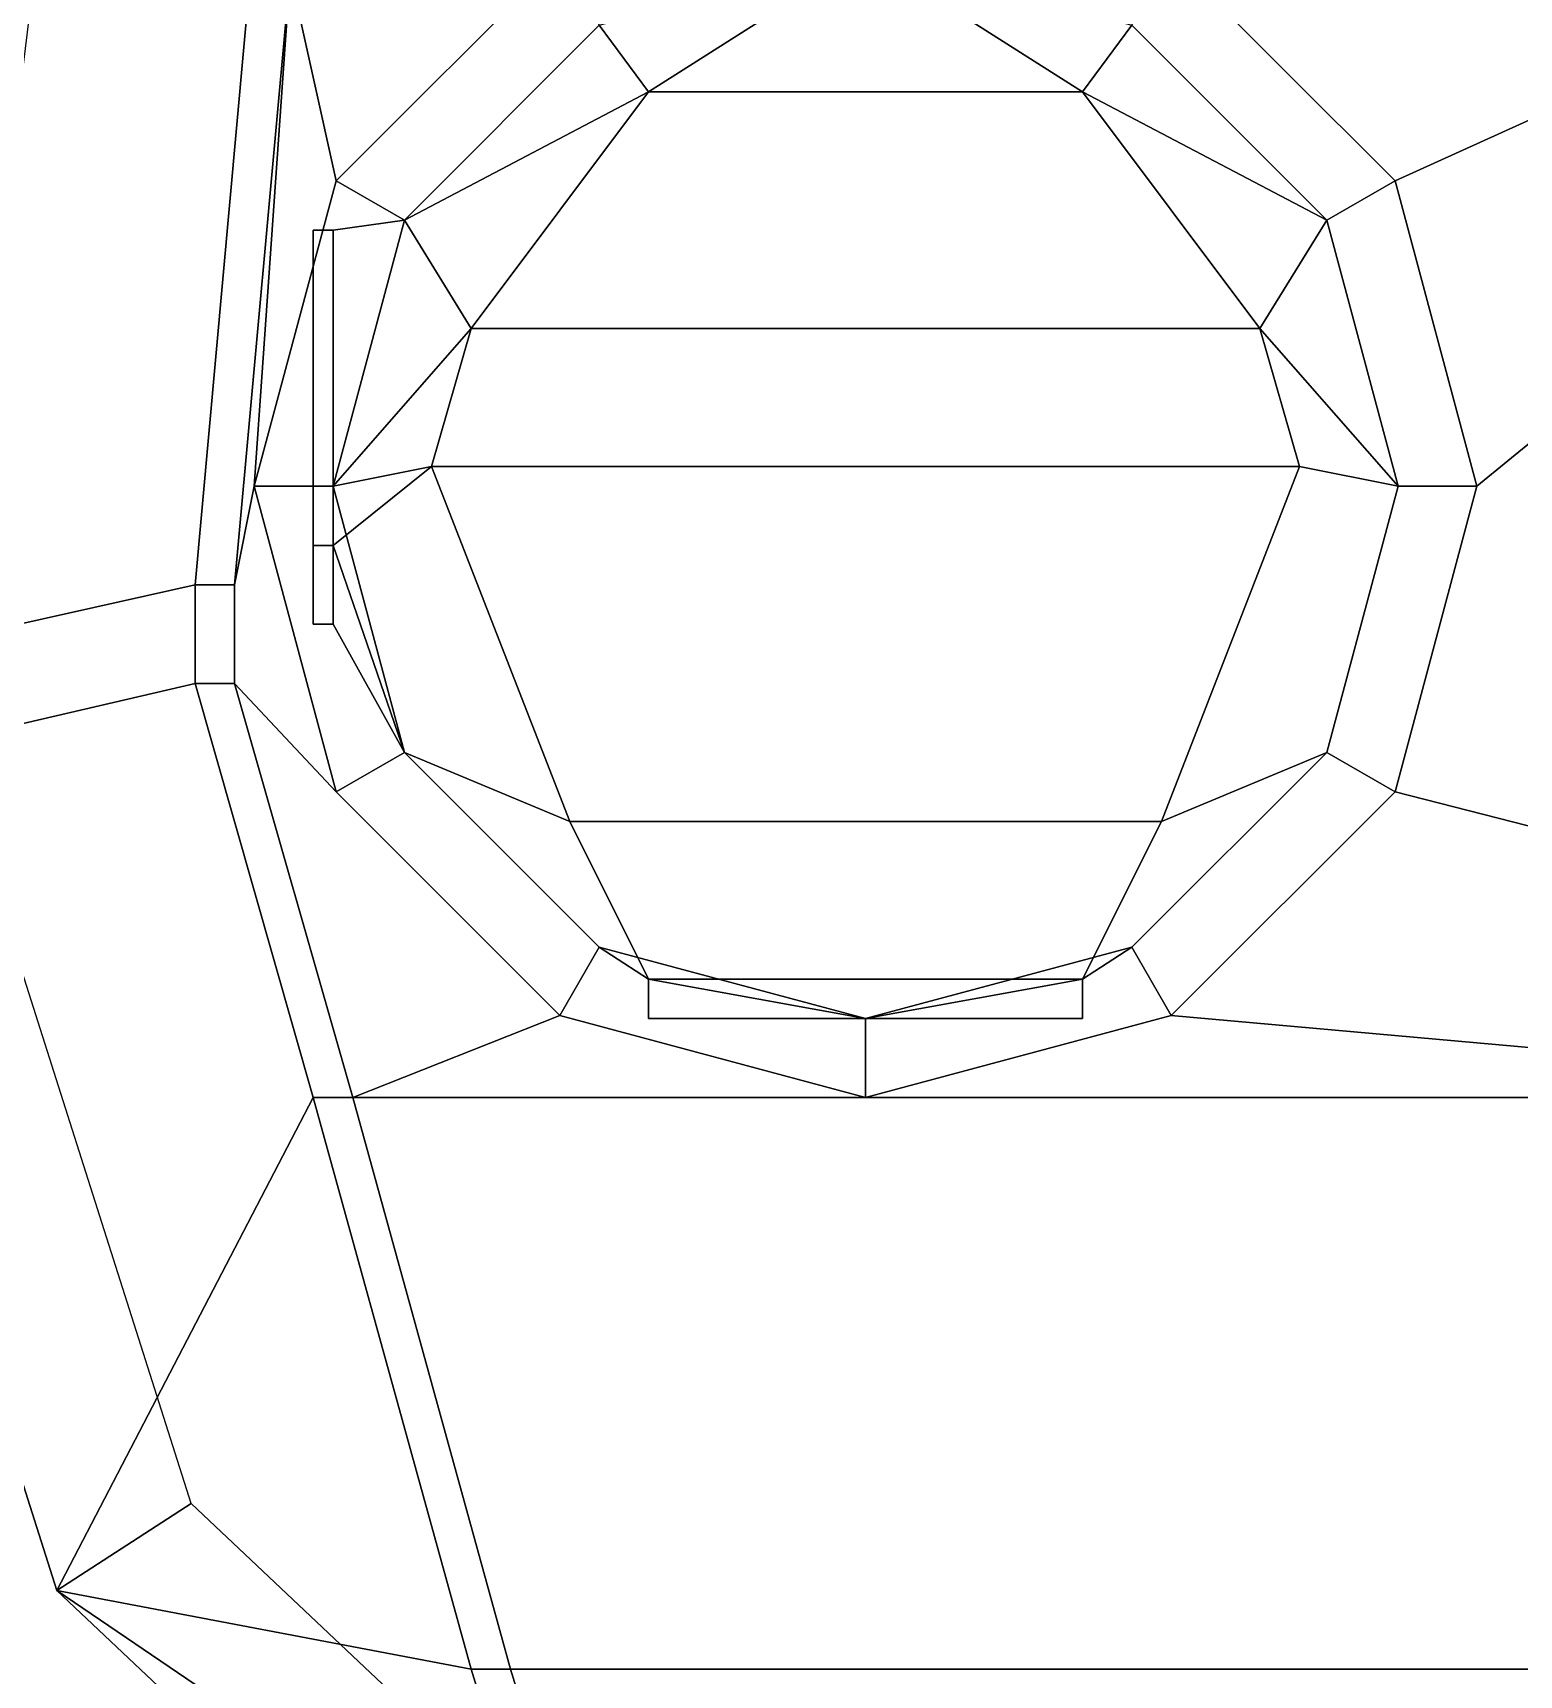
# Model space of a CAD drawing. Header units: millimetres. Extents: x -1.1 to 1.1, y -2.6 to 8.
# Drawn here: x -0.602 to 0.151, y -1.073 to -0.24 of the extents above; entities that cross this region are included whole.
import ezdxf

# ---------------------------------------------------------------- set-up
doc = ezdxf.new("R2010")
doc.units = ezdxf.units.MM
doc.layers.add('base_patch', color=6, linetype='Continuous')
doc.layers.add('turret', color=2, linetype='Continuous')

msp = doc.modelspace()

# ---------------------------------------------------------------- linework, layer by layer
for points in [[(-0.65, -2.27, 0.41), (-0.65, 1.97485, 0.41), (0.65, 1.97485, 0.41), (0.65, -2.27, 0.41)], [(-0.83, -1.26, 1.69), (0.83, -1.47, 1.69), (0.83, 0.65, 1.69), (-0.83, 0.65, 1.69)]]:
    msp.add_3dface(points)
at = {"layer": 'base_patch'}
msp.add_3dface([(0.79, 0.65, 1.69), (-0.79, 0.65, 1.69), (-0.79, -1.26, 1.69), (0.79, -1.47, 1.69)], dxfattribs=at)
at = {"layer": 'turret'}
for points in [[(0.02091, 0.04, 2.31), (0.43476, -0.15793, 2.31), (0.08847, -0.315, 2.31), (-0.025, -0.20153, 2.31)], [(-0.6652, -0.06231, 1.71), (-0.49179, -0.20974, 2.3), (-0.52, -0.52, 2.3), (-0.72708, -0.56625, 1.71)], [(-0.58968, -0.11508, 1.69), (-0.6652, -0.06231, 1.71), (-0.72708, -0.56625, 1.71), (-0.64538, -0.56862, 1.69)], [(0.43476, -0.15793, 2.31), (0.46, -0.2, 2.31), (0.13, -0.47, 2.31), (0.08847, -0.315, 2.31)], [(-0.44633, -0.17791, 2.31), (-0.335, -0.20153, 2.31), (-0.44847, -0.315, 2.31), (-0.47179, -0.20974, 2.31)], [(-0.44847, -0.315, 2.31), (-0.335, -0.20153, 2.31), (-0.315, -0.23617, 2.33), (-0.41383, -0.335, 2.33)], [(-0.315, -0.23617, 2.49), (-0.18, -0.2, 2.49), (-0.29, -0.27, 2.55)], [(-0.18, -0.2, 2.49), (-0.07, -0.27, 2.55), (-0.29, -0.27, 2.55)], [(-0.18, -0.2, 2.49), (-0.045, -0.23617, 2.49), (-0.07, -0.27, 2.55)], [(-0.025, -0.20153, 2.31), (0.08847, -0.315, 2.31), (0.05383, -0.335, 2.33), (-0.045, -0.23617, 2.33)], [(0.46, -0.72, 2.31), (0.08847, -0.625, 2.31), (0.13, -0.47, 2.31), (0.46, -0.2, 2.31)], [(-0.49179, -0.20974, 2.3), (-0.47179, -0.20974, 2.31), (-0.5, -0.52, 2.31), (-0.52, -0.52, 2.3)], [(-0.47179, -0.20974, 2.31), (-0.49, -0.47, 2.31), (-0.49, -0.47, 2.31), (-0.5, -0.52, 2.31)], [(-0.47179, -0.20974, 2.31), (-0.47179, -0.20974, 2.31), (-0.44847, -0.315, 2.31), (-0.49, -0.47, 2.31)], [(-0.41383, -0.335, 2.48), (-0.315, -0.23617, 2.49), (-0.29, -0.27, 2.55)], [(-0.41383, -0.335, 2.33), (-0.315, -0.23617, 2.33), (-0.315, -0.23617, 2.49), (-0.41383, -0.335, 2.48)], [(-0.045, -0.23617, 2.49), (0.05383, -0.335, 2.48), (-0.07, -0.27, 2.55)], [(-0.045, -0.23617, 2.33), (0.05383, -0.335, 2.33), (0.05383, -0.335, 2.48), (-0.045, -0.23617, 2.49)], [(-0.41383, -0.335, 2.48), (-0.29, -0.27, 2.55), (-0.38, -0.39, 2.58)], [(-0.29, -0.27, 2.55), (-0.07, -0.27, 2.55), (0.02, -0.39, 2.58), (-0.38, -0.39, 2.58)], [(0.02, -0.39, 2.58), (0.02, -0.39, 2.58), (-0.07, -0.27, 2.55), (0.05383, -0.335, 2.48)], [(-0.49, -0.47, 2.31), (-0.44847, -0.315, 2.31), (-0.41383, -0.335, 2.33), (-0.45, -0.47, 2.33)], [(0.08847, -0.315, 2.31), (0.13, -0.47, 2.31), (0.09, -0.47, 2.33), (0.05383, -0.335, 2.33)], [(-0.46, -0.34, 2.35), (-0.46, -0.34, 2.48), (-0.46, -0.5, 2.48), (-0.46, -0.5, 2.46)], [(-0.46, -0.34, 2.35), (-0.46, -0.5, 2.46), (-0.46, -0.54, 2.46), (-0.46, -0.54, 2.35)], [(-0.46, -0.54, 2.35), (-0.45, -0.54, 2.35), (-0.45, -0.34, 2.35), (-0.46, -0.34, 2.35)], [(-0.46, -0.34, 2.48), (-0.45, -0.34, 2.48), (-0.45, -0.5, 2.48), (-0.46, -0.5, 2.48)], [(-0.46, -0.34, 2.35), (-0.45, -0.34, 2.35), (-0.45, -0.34, 2.48), (-0.46, -0.34, 2.48)], [(-0.45, -0.47, 2.35), (-0.41383, -0.335, 2.35), (-0.45, -0.34, 2.35)], [(-0.45, -0.34, 2.35), (-0.41383, -0.335, 2.35), (-0.41383, -0.335, 2.48), (-0.45, -0.34, 2.48)], [(-0.45, -0.47, 2.48), (-0.45, -0.47, 2.48), (-0.41383, -0.335, 2.48), (-0.38, -0.39, 2.58)], [(-0.45, -0.47, 2.33), (-0.41383, -0.335, 2.33), (-0.41383, -0.335, 2.35), (-0.45, -0.47, 2.35)], [(0.09, -0.47, 2.48), (0.09, -0.47, 2.48), (0.02, -0.39, 2.58), (0.05383, -0.335, 2.48)], [(0.05383, -0.335, 2.33), (0.09, -0.47, 2.33), (0.09, -0.47, 2.48), (0.05383, -0.335, 2.48)], [(-0.45, -0.47, 2.48), (-0.45, -0.47, 2.48), (-0.38, -0.39, 2.58), (-0.4, -0.46, 2.58)], [(-0.38, -0.39, 2.58), (0.02, -0.39, 2.58), (0.04, -0.46, 2.58), (-0.4, -0.46, 2.58)], [(0.09, -0.47, 2.48), (0.09, -0.47, 2.48), (0.04, -0.46, 2.58), (0.02, -0.39, 2.58)], [(-0.41383, -0.605, 2.44), (-0.45, -0.5, 2.48), (-0.4, -0.46, 2.58), (-0.33, -0.64, 2.53)], [(-0.45, -0.5, 2.48), (-0.45, -0.5, 2.48), (-0.45, -0.47, 2.48), (-0.4, -0.46, 2.58)], [(-0.4, -0.46, 2.58), (0.04, -0.46, 2.58), (-0.03, -0.64, 2.53), (-0.33, -0.64, 2.53)], [(0.09, -0.47, 2.48), (0.05383, -0.605, 2.44), (-0.03, -0.64, 2.53), (0.04, -0.46, 2.58)], [(-0.5, -0.52, 2.31), (-0.49, -0.47, 2.31), (-0.44847, -0.625, 2.31), (-0.5, -0.57, 2.31)], [(-0.44847, -0.625, 2.31), (-0.49, -0.47, 2.31), (-0.45, -0.47, 2.33), (-0.41383, -0.605, 2.33)], [(-0.41383, -0.605, 2.33), (-0.45, -0.47, 2.33), (-0.45, -0.47, 2.35), (-0.41383, -0.605, 2.35)], [(0.13, -0.47, 2.31), (0.08847, -0.625, 2.31), (0.05383, -0.605, 2.33), (0.09, -0.47, 2.33)], [(0.09, -0.47, 2.33), (0.05383, -0.605, 2.33), (0.05383, -0.605, 2.44), (0.09, -0.47, 2.48)], [(-0.46, -0.5, 2.46), (-0.45, -0.5, 2.46), (-0.45, -0.54, 2.46), (-0.46, -0.54, 2.46)], [(-0.46, -0.5, 2.48), (-0.45, -0.5, 2.48), (-0.45, -0.5, 2.46), (-0.46, -0.5, 2.46)], [(-0.45, -0.54, 2.46), (-0.45, -0.5, 2.48), (-0.41383, -0.605, 2.44)], [(-0.45, -0.5, 2.46), (-0.45, -0.5, 2.48), (-0.45, -0.54, 2.46)], [(-0.72708, -0.56625, 1.71), (-0.52, -0.52, 2.3), (-0.52, -0.57, 2.3), (-0.72146, -0.61683, 1.71)], [(-0.52, -0.52, 2.3), (-0.5, -0.52, 2.31), (-0.5, -0.57, 2.31), (-0.52, -0.57, 2.3)], [(-0.46, -0.54, 2.46), (-0.45, -0.54, 2.46), (-0.45, -0.54, 2.35), (-0.46, -0.54, 2.35)], [(-0.45, -0.54, 2.46), (-0.41383, -0.605, 2.44), (-0.41383, -0.605, 2.35), (-0.45, -0.54, 2.35)], [(-0.72146, -0.61683, 1.71), (-0.52, -0.57, 2.3), (-0.46, -0.78, 2.3), (-0.59, -1.03, 1.71)], [(-0.52, -0.57, 2.3), (-0.5, -0.57, 2.31), (-0.44, -0.78, 2.31), (-0.46, -0.78, 2.3)], [(-0.5, -0.57, 2.31), (-0.44847, -0.625, 2.31), (-0.335, -0.73847, 2.31), (-0.44, -0.78, 2.31)], [(-0.335, -0.73847, 2.31), (-0.44847, -0.625, 2.31), (-0.41383, -0.605, 2.33), (-0.315, -0.70383, 2.33)], [(-0.315, -0.70383, 2.39), (-0.41383, -0.605, 2.44), (-0.33, -0.64, 2.53), (-0.29, -0.72, 2.48)], [(-0.315, -0.70383, 2.33), (-0.41383, -0.605, 2.33), (-0.41383, -0.605, 2.44), (-0.315, -0.70383, 2.39)], [(0.05383, -0.605, 2.44), (-0.045, -0.70383, 2.39), (-0.07, -0.72, 2.48), (-0.03, -0.64, 2.53)], [(0.08847, -0.625, 2.31), (-0.025, -0.73847, 2.31), (-0.045, -0.70383, 2.33), (0.05383, -0.605, 2.33)], [(0.05383, -0.605, 2.33), (-0.045, -0.70383, 2.33), (-0.045, -0.70383, 2.39), (0.05383, -0.605, 2.44)], [(-0.64032, -0.61415, 1.69), (-0.72146, -0.61683, 1.71), (-0.59, -1.03, 1.71), (-0.522, -0.986, 1.69)], [(0.44, -0.78, 2.31), (-0.025, -0.73847, 2.31), (0.08847, -0.625, 2.31), (0.46, -0.72, 2.31)], [(-0.07, -0.72, 2.48), (-0.29, -0.72, 2.48), (-0.33, -0.64, 2.53), (-0.03, -0.64, 2.53)], [(-0.18, -0.78, 2.31), (-0.335, -0.73847, 2.31), (-0.315, -0.70383, 2.33), (-0.18, -0.74, 2.33)], [(-0.18, -0.74, 2.39), (-0.315, -0.70383, 2.39), (-0.29, -0.72, 2.39)], [(-0.18, -0.74, 2.33), (-0.315, -0.70383, 2.33), (-0.315, -0.70383, 2.39), (-0.18, -0.74, 2.39)], [(-0.045, -0.70383, 2.39), (-0.18, -0.74, 2.39), (-0.07, -0.72, 2.39)], [(-0.025, -0.73847, 2.31), (-0.18, -0.78, 2.31), (-0.18, -0.74, 2.33), (-0.045, -0.70383, 2.33)], [(-0.045, -0.70383, 2.33), (-0.18, -0.74, 2.33), (-0.18, -0.74, 2.39), (-0.045, -0.70383, 2.39)], [(-0.045, -0.70383, 2.39), (-0.07, -0.72, 2.39), (-0.07, -0.72, 2.48)], [(-0.29, -0.74, 2.39), (-0.29, -0.72, 2.39), (-0.29, -0.72, 2.48), (-0.29, -0.74, 2.48)], [(-0.29, -0.72, 2.39), (-0.29, -0.74, 2.39), (-0.18, -0.74, 2.39)], [(-0.07, -0.74, 2.48), (-0.29, -0.74, 2.48), (-0.29, -0.72, 2.48), (-0.07, -0.72, 2.48)], [(-0.07, -0.72, 2.39), (-0.18, -0.74, 2.39), (-0.07, -0.74, 2.39)], [(-0.07, -0.72, 2.39), (-0.07, -0.74, 2.39), (-0.07, -0.74, 2.48), (-0.07, -0.72, 2.48)], [(-0.335, -0.73847, 2.31), (-0.18, -0.78, 2.31), (-0.44, -0.78, 2.31), (-0.335, -0.73847, 2.31)], [(-0.07, -0.74, 2.39), (-0.29, -0.74, 2.39), (-0.29, -0.74, 2.48), (-0.07, -0.74, 2.48)], [(-0.025, -0.73847, 2.31), (0.44, -0.78, 2.31), (-0.18, -0.78, 2.31), (-0.025, -0.73847, 2.31)], [(-0.59, -1.03, 1.71), (-0.46, -0.78, 2.3), (-0.38, -1.07, 2.21), (-0.59, -1.03, 1.71)], [(-0.46, -0.78, 2.3), (-0.44, -0.78, 2.31), (-0.36, -1.07, 2.22), (-0.38, -1.07, 2.21)], [(0.38, -1.07, 2.22), (-0.36, -1.07, 2.22), (-0.44, -0.78, 2.31), (0.44, -0.78, 2.31)], [(-0.522, -0.986, 1.69), (-0.59, -1.03, 1.71), (-0.23, -1.37, 1.71), (-0.198, -1.292, 1.69)], [(-0.59, -1.03, 1.71), (-0.34, -1.2, 2.1419), (-0.23, -1.37, 1.71)], [(-0.59, -1.03, 1.71), (-0.38, -1.07, 2.21), (-0.34, -1.2, 2.1419), (-0.59, -1.03, 1.71)], [(-0.38, -1.07, 2.21), (-0.36, -1.07, 2.22), (-0.32, -1.2, 2.1519), (-0.34, -1.2, 2.1419)], [(0.24, -1.28, 2.11), (-0.32, -1.2, 2.1519), (-0.36, -1.07, 2.22), (0.38, -1.07, 2.22)]]:
    msp.add_3dface(points, dxfattribs=at)

doc.saveas('drawing.dxf')
